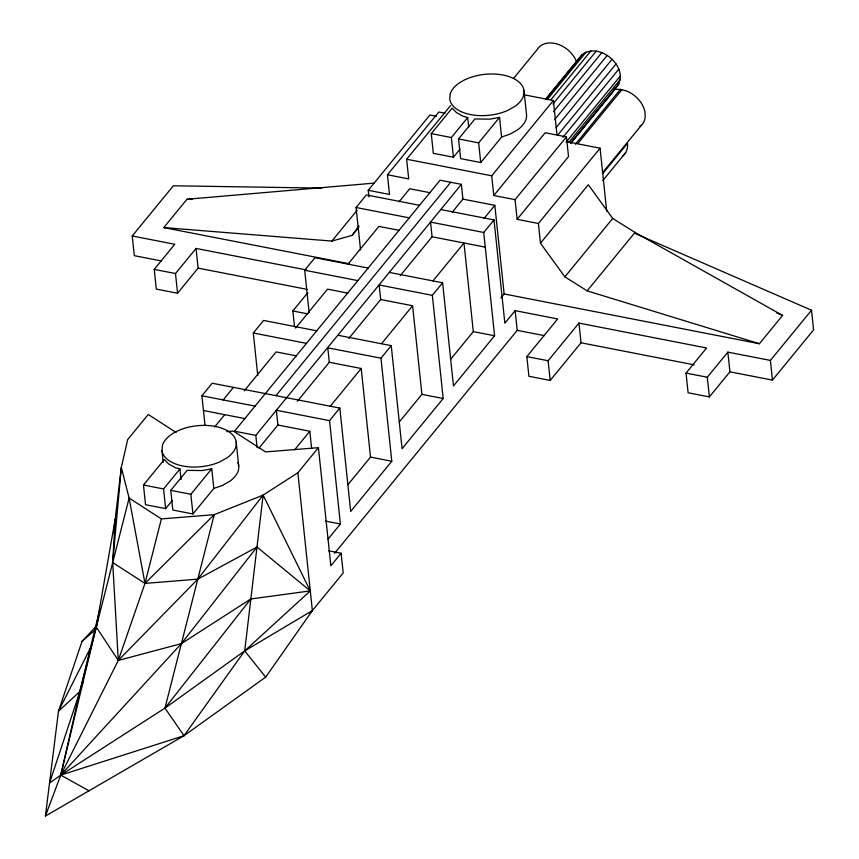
<?xml version="1.0" encoding="UTF-8"?>
<svg xmlns="http://www.w3.org/2000/svg" width="859" height="859" viewBox="0 0 859 859"><rect width="100%" height="100%" fill="white"/><g stroke="black" fill="none" stroke-linecap="round" stroke-linejoin="round"><path stroke-width="1.29" d="M161.954 450.46L162.512 445.037A37.366 20.573 -6 0 1 215.276 426.451A37.366 20.573 -6 0 1 227.27 457.664L220.011 461.777A37.366 20.573 -6 0 1 161.954 450.46L163.199 462.271M113.603 532.687L121.312 467.446L127.69 439.572L148.242 414.478L176.063 432.442M226.733 431.605L233.337 431.068L265.603 451.92L318.421 447.657L297.869 472.761L263.133 495.095L244.708 650.897L184.009 735.712L45.42 816.05L58.466 711.231L82.045 641.308L96.627 625.814M45.42 816.05L60.742 775.119L79.866 691.516L99.945 608.795M98.366 617.965L60.742 775.119L49.521 783.064L82.851 682.669M328.61 550.812L341.12 553.25L343.192 572.942L312.354 610.599L265.678 677.117L184.009 735.712L60.742 775.119L164.96 708.117L244.708 650.897L310.282 590.906L263.133 495.095L214.213 514.67L161.385 518.922L144.967 583.401L118.274 660.431L60.742 775.119L89.025 790.774M184.009 735.712L164.96 708.117L214.213 514.67L144.967 583.401L112.701 562.559L115.17 519.373L96.283 627.038L118.274 660.431L181.378 643.627L250.849 598.959L310.282 590.906L256.991 547.033L197.795 579.149L118.274 660.431L112.701 562.559L121.312 467.446L129.118 498.07L144.967 583.401L197.795 579.149L263.133 495.095M570.516 143.249L616.29 87.36C631.301 68.892 600.248 40.867 582.134 54.632L545.68 99.139M91.494 645.828L58.466 711.231L79.866 691.516L129.118 498.07L161.385 518.922M374.427 183.096L186.972 199.267L163.779 227.581L331.896 241.078L352.126 235.377L358.944 225.863M582.134 54.632L545.486 99.623M256.991 547.033L181.378 643.627L60.742 775.119M164.96 708.117L250.849 598.959M440.817 209.542L461.369 184.352L440.098 180.207L234.528 431.207L255.799 435.363L440.817 209.542L494 219.915L504.856 323.199L515.132 310.647L557.674 318.947L526.846 356.603L528.919 376.285L550.189 380.44L581.017 342.784L578.955 323.091L706.581 347.981L686.03 373.085L688.102 392.778L709.373 396.922L729.925 371.829L727.852 352.136L770.405 360.426L811.519 310.228L635.767 233.766M161.374 260.953L134.305 255.671L132.232 235.978L173.346 185.78L321.889 188.121M306.577 269.984L196.045 248.423L198.118 268.115L177.566 293.22L156.295 289.075L154.223 269.382L174.774 244.278L132.232 235.978M177.566 293.22L175.494 273.527L196.045 248.423M368.919 196.861L368.232 190.301L429.897 114.999L436.34 116.255M204.99 425.055L201.908 395.784L212.184 383.232L339.82 408.079L350.687 511.459L391.79 461.251L380.966 358.203L391.242 345.651L338.059 335.278M257.754 375.404L253.298 332.991L263.573 320.439L316.756 330.812M309.143 312.644L304.687 270.241L314.963 257.689L368.146 268.062M360.533 249.894L356.077 207.491L366.353 194.939L419.536 205.312M331.896 241.078L357.076 210.326M368.232 190.301L389.503 194.445L387.43 174.764L438.82 112.003L445.08 113.227M387.43 174.764L408.701 178.908L406.629 159.216L450.567 105.582M172.187 500.647L165.637 508.635L145.536 504.716L143.464 485.024L164.337 459.533L168.708 464.032L175.172 467.575L179.928 468.96L181.034 479.462M459.973 149.23L453.434 157.229L433.323 153.31L431.261 133.617L452.135 108.127L456.505 112.615L462.969 116.169L467.726 117.554L468.692 126.745M352.126 235.377L358.847 227.173M294.508 326.721L292.844 310.969L307.844 292.651M201.908 395.784L223.179 399.929L233.455 387.377M165.637 508.635L163.575 488.943L179.928 468.96M453.434 157.229L451.362 137.537L467.726 117.554M214.675 426.934L224.725 414.661M244.235 390.834L276.115 351.911L296.538 355.884M295.625 328.084L327.515 289.15L347.938 293.134M347.863 264.314L378.905 226.4L399.328 230.384M399.048 201.801L409.732 188.755L430.155 192.738M170.758 490.349L187.122 470.367L202.23 470.56L211.743 468.778L213.816 488.47L192.942 513.961L172.831 510.031L170.758 490.349L190.87 494.269L211.743 468.778M458.556 138.933L474.92 118.961L490.017 119.154L499.541 117.372L501.602 137.053L480.729 162.544L460.628 158.625L458.556 138.933L478.656 142.862L499.541 117.372M513.457 78.556L537.186 49.575A23.719 17.298 39.3 0 1 557.405 44.077A23.719 17.298 39.3 0 1 576.657 61.998M275.997 395.634L450.728 182.28M258.999 448.119L277.908 425.022L276.362 410.258L329.534 420.631L339.82 408.079M297.418 401.207L329.298 362.273L327.784 347.831L380.966 358.203M348.808 338.457L380.687 299.523L379.163 284.973L432.345 295.346L442.621 282.794L389.438 272.421M400.197 275.707L432.088 236.773L430.542 222.094L483.724 232.467L494 219.915M452.231 212.173L462.915 199.127L461.369 184.352M546.141 99.257L571.568 68.205M573.264 66.143L575.809 63.04M547.054 99.773L586.042 52.152M551.006 99.612L590.852 50.971M493.796 195.498L545.186 132.748L566.457 136.892L515.067 199.653L493.796 195.498L491.724 175.805L553.389 100.503L523.281 94.64M552.992 103.928L596.221 51.143M553.486 111.67L601.805 52.667M554.646 119.626L607.206 55.448M556.117 127.604L612.059 59.282M294.712 449.687L309.82 431.25L277.908 425.022M330.167 406.404L361.209 368.5L329.298 362.273M381.557 343.654L412.599 305.75L380.687 299.523M432.947 280.904L463.989 243L473.309 331.606L450.653 359.266M484.132 218.401L494.827 205.344L462.915 199.127M557.555 135.346L616.043 63.92M562.935 137.354L618.877 69.042M566.135 142.165L620.391 75.925M568.722 142.454L620.423 79.318M570.72 142.777L619.038 83.774M570.913 143.185L614.99 89.368L620.327 89.39L625.9 90.775A23.719 17.298 39.3 0 1 644.969 112.067L645.184 117.135A23.719 17.298 39.3 0 1 639.568 126.81M575.401 144.248L620.327 89.39M577.763 143.593L621.852 89.776M566.553 141.649L600.076 148.188L538.41 223.49L517.129 219.335L568.529 156.585L566.457 136.892M759.41 343.729L587.159 290.857L564.857 276.866L540.472 243.183L588.329 184.739L612.703 218.433L635.016 232.424L782.592 315.414L759.41 343.729L504.136 293.95L500.851 297.966M602.342 172.97L641.329 125.36M347.874 484.766L370.519 457.106L361.209 368.5M399.263 422.016L421.909 394.356L412.599 305.75M602.9 173.368L627.478 143.346A23.719 17.298 39.3 0 1 622.711 156.059M602.771 180.583L625.663 152.644M328.074 539.065L340.4 524.001L329.534 420.631M432.345 295.346L443.19 398.501L402.076 448.709L391.242 345.651M483.724 232.467L494.58 335.751L453.466 385.949L442.621 282.794M334.656 553.25L517.204 330.339L515.132 310.647M564.857 276.866L612.703 218.433M341.12 553.25L330.844 565.802L318.421 447.657M587.159 290.857L635.016 232.424M550.189 380.44L548.117 360.748L578.955 323.091M709.373 396.922L707.301 377.23L727.852 352.136M729.925 371.829L772.466 380.118L813.58 329.92L811.519 310.228M309.423 613.272L312.354 610.599L297.869 472.761M82.045 641.308L95.95 629.26M614.335 88.595L616.29 87.36M312.354 610.599L244.708 650.897L265.678 677.117M501.602 137.053L510.289 134.004L517.548 129.881A37.366 20.573 -6 0 0 526.481 114.226L524.001 90.592M213.816 488.47L222.492 485.41L229.75 481.298A37.366 20.573 -6 0 0 237.803 462.496M186.972 199.267L192.309 199.352M223.179 399.929L255.08 406.114M431.261 133.617L451.362 137.537M406.629 159.216L491.724 175.805M356.077 207.491L409.26 217.853M432.088 236.773L485.26 247.145M163.779 227.581L349.312 263.756M304.687 270.241L357.87 280.614M198.118 268.115L307.329 289.419M517.204 330.339L544.273 335.622M581.017 342.784L694.179 364.85M154.223 269.382L175.494 273.527M473.309 331.606L494.58 335.751M686.03 373.085L707.301 377.23M292.844 310.969L307.866 313.9M526.846 356.603L548.117 360.748M253.298 332.991L306.48 343.364M421.909 394.356L443.19 398.501M203.454 410.505L245.148 418.644M370.519 457.106L391.79 461.251M143.464 485.024L163.575 488.943M325.389 521.08L340.4 524.001M776.482 312.762L782.592 315.414M770.405 360.426L772.466 380.118M600.076 148.188L606.701 211.196M553.389 100.503L556.976 134.638M538.41 223.49L540.472 243.183M515.067 199.653L517.129 219.335M494.827 205.344L504.136 293.95M478.656 142.862L480.729 162.544M309.82 431.25L311.624 448.441M255.799 435.363L257.099 447.668M236.204 442.009L238.695 465.632M190.87 494.269L192.942 513.961M450.299 93.631L449.751 99.053A37.366 20.573 -6 0 0 507.809 110.371L515.056 106.258A37.366 20.573 -6 0 0 503.073 75.044A37.366 20.573 -6 0 0 450.299 93.631"/></g></svg>
